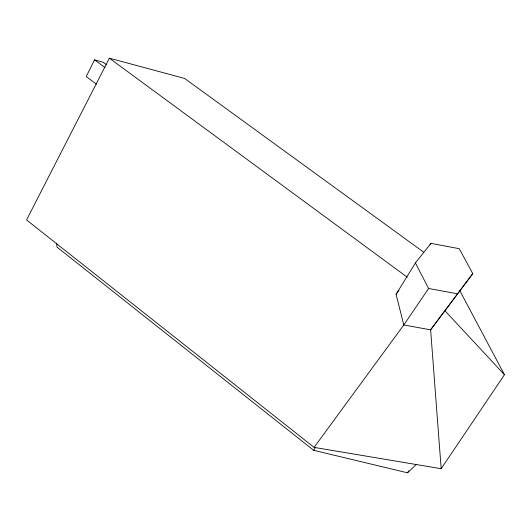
<?xml version="1.0" encoding="UTF-8"?>
<svg xmlns="http://www.w3.org/2000/svg" width="531" height="531" viewBox="0 0 531 531"><rect width="100%" height="100%" fill="white"/><g stroke="black" fill="none" stroke-linecap="round" stroke-linejoin="round"><path stroke-width="0.8" d="M106.671 64.795L103.333 62.339L94.551 59.837L86.228 76.557L96.516 84.203M423.784 252.245L184.629 78.449L109.373 58.191L26.55 219.947L314.086 447.374L441.181 468.72L504.45 374.72L459.72 290.503M314.086 447.374L403.786 324.985L396.086 294.247L415.401 262.951L430.96 243.371L459.262 248.687L472.763 273.618L430.621 329.817L441.181 468.72M430.09 244.764L430.96 243.371M56.598 243.105L57.063 247.154L313.662 450.308L315.434 447.64M415.401 262.951L428.603 288.492L403.786 324.985L430.621 329.817L444.898 310.688L504.45 374.72M313.662 450.308L407.489 472.809L408.903 470.771M396.086 294.247L398.934 290.278M445.396 310.024L472.763 273.618M407.489 472.809L416.251 464.519M428.603 288.492L457.676 293.835M109.373 58.191L407.29 277.215M94.551 59.837L104.939 67.503"/></g></svg>
